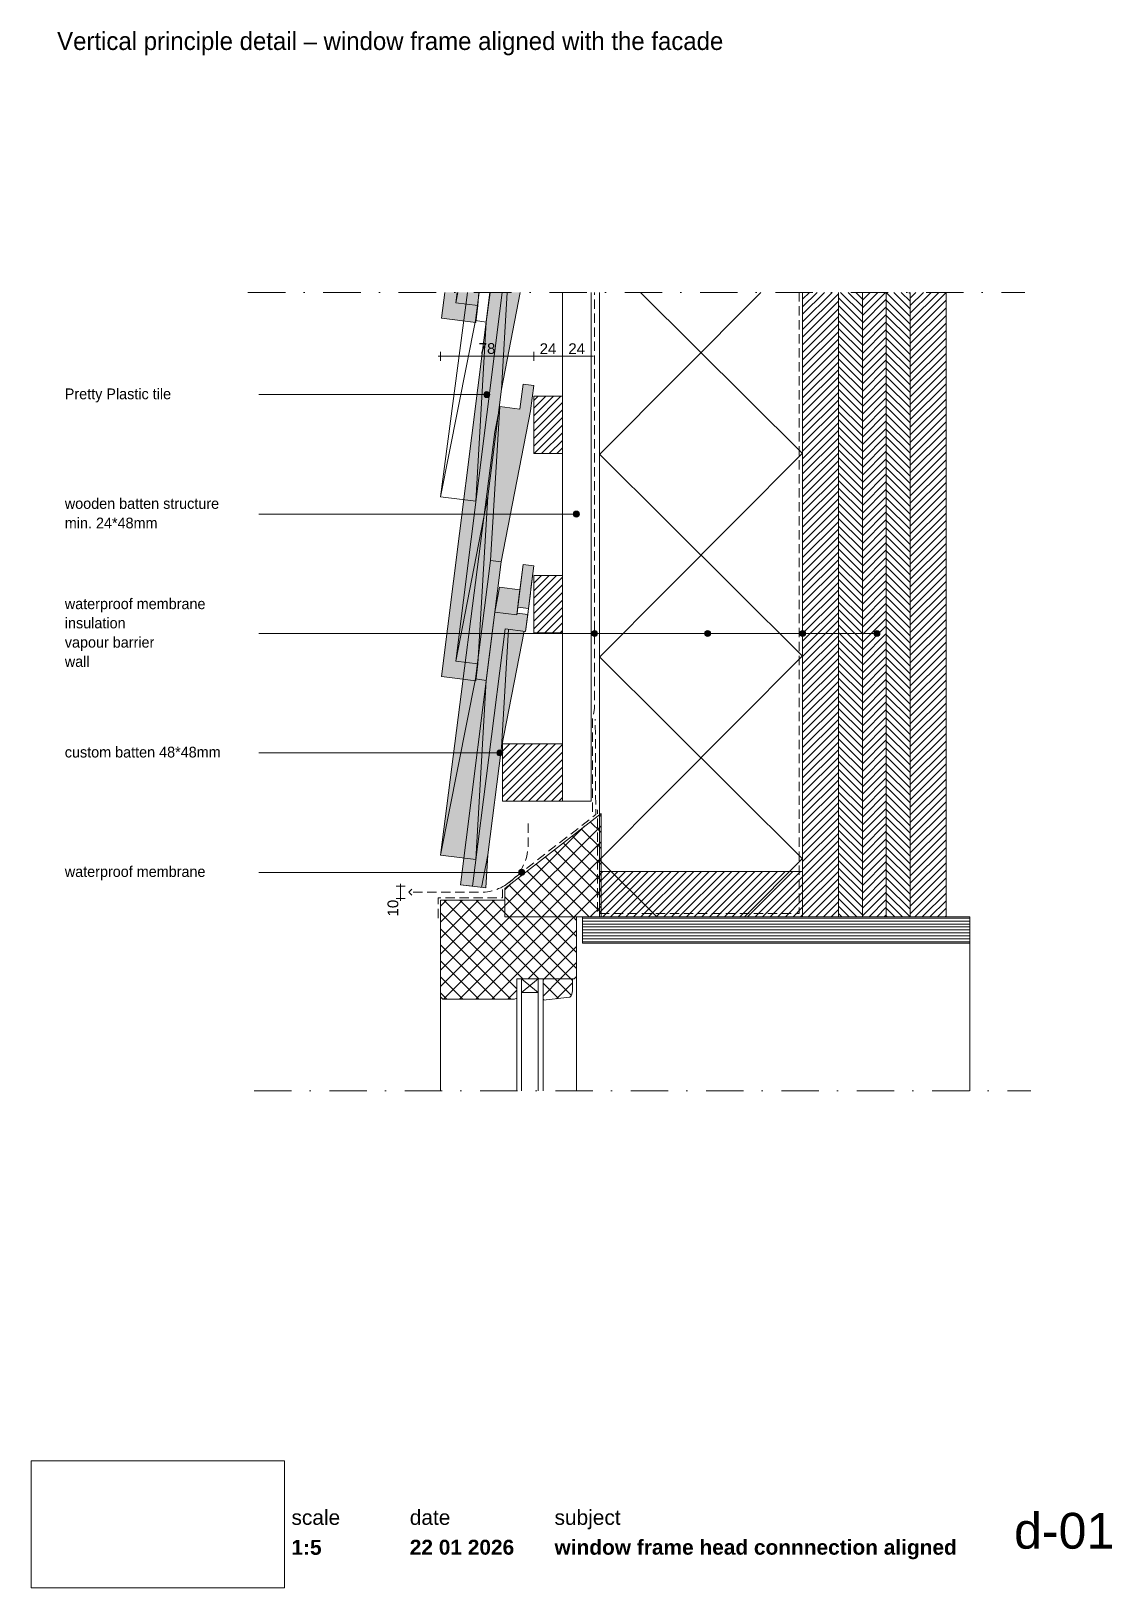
# Paper-space layout 'd-01 window frame head connnection aligned' of a CAD drawing. Header units: millimetres. Extents: x 14 to 195, y 11 to 272.
import ezdxf
from ezdxf.xclip import XClip

# ---------------------------------------------------------------- set-up
doc = ezdxf.new("R2010")
doc.units = ezdxf.units.MM
doc.header["$MEASUREMENT"] = 0
doc.header["$XCLIPFRAME"] = 0
for name, pattern in [('B0302', [12.51, 6.26, -3.125, 0, -3.125]), ('B0701', [2.3412, 1.56, -0.7812]), ('Wipeout_Contour', [1000, 0, -1000])]:
    doc.linetypes.add(name, pattern=pattern)
for name, color, linetype in [('#01', 7, 'Continuous'), ('00 tegels', 7, 'Continuous'), ('Dim - 1_50_100', 7, 'Continuous'), ('Info - 1_50_100', 7, 'Continuous'), ('Info - 1_5_10', 7, 'Continuous'), ('Info - Nederlands', 7, 'Continuous')]:
    doc.layers.add(name, color=color, linetype=linetype)
doc.styles.add('GENERATED_STYLE_1', font='HelveticaNeue.ttc')
doc.styles.add('GENERATED_STYLE_2', font='HelveticaNeue.ttc')
doc.styles.add('GENERATED_STYLE_3', font='Helvetica.ttc')
doc.styles.add('GENERATED_STYLE_4', font='')
doc.styles.get('GENERATED_STYLE_4').set_extended_font_data('Work Sans')
picture_1 = doc.add_image_def('image1.png', size_in_pixel=(317, 159))
pattern_1 = [(45, (-1018.6692, -123.85555), (-0.6363961, 0.6363961), [])]
pattern_2 = [(45, (-1018.6692, -123.8555), (-1.343503, 1.343503), []), (135, (-1018.6692, -123.8555), (1.343503, 1.343503), [])]
pattern_3 = [(315, (-1018.6692, -123.85555), (0.6363961, 0.6363961), [])]

# ---------------------------------------------------------------- blocks, each defined once
blk = doc.blocks.new('Drawing_1_1', base_point=(-200, 60))
at = {"color": 2, "linetype": 'Continuous', "lineweight": 0}
for s, insert, char_height, attachment_point, style in [('\\A1;{\\pql;\\fHelvetica Neue|b0|i0|c0|p0;\\W1.000000;date}', (77.08, 24.14), 2.5, 1, 'GENERATED_STYLE_1'), ('\\A1;{\\pql;\\fHelvetica Neue|b0|i0|c0|p0;\\W1.000000;subject}', (101.31, 24.14), 2.5, 1, 'GENERATED_STYLE_1'), ('\\A1;{\\pqr;\\fHelvetica Neue|b0|i0|c0|p0;\\W1.000000;d-01}', (195, 23.65), 6, 3, 'GENERATED_STYLE_1'), ('\\A1;{\\pql;\\fHelvetica Neue|b1|i0|c0|p0;\\W1.000000;1:5}', (57.28, 19.12), 2.5, 1, 'GENERATED_STYLE_2'), ('\\A1;{\\pql;\\fHelvetica Neue|b1|i0|c0|p0;\\W1.000000;22 01 2026}', (77.08, 19.14), 2.5, 1, 'GENERATED_STYLE_2'), ('\\A1;{\\pql;\\fHelvetica Neue|b1|i0|c0|p0;\\W1.000000;window frame head connnection aligned}', (101.31, 19.14), 2.5, 1, 'GENERATED_STYLE_2')]:
    blk.add_mtext(s, dxfattribs=dict(at, insert=insert, char_height=char_height, attachment_point=attachment_point, style=style))
at = {"color": 254, "linetype": 'Wipeout_Contour', "lineweight": 0, "ltscale": 174.062972}
blk.add_wipeout([(13.71, 11.09), (56.11, 11.09), (56.11, 32.35), (13.71, 32.35)], dxfattribs=at)
at = {"color": 2, "linetype": 'Continuous', "lineweight": 0, "insert": (57.28, 24.14), "char_height": 2.5, "attachment_point": 1, "style": 'GENERATED_STYLE_1'}
blk.add_mtext('\\A1;{\\pql;\\fHelvetica Neue|b0|i0|c0|p0;\\W1.000000;scale}', dxfattribs=at)
at = {"color": 9, "lineweight": 0}
image = blk.add_image(picture_1, insert=(13.71, 11.09), size_in_units=(42.4, 21.27), dxfattribs=at)
image.set_boundary_path([(-0.5, -0.5), (316.5, 158.5)])
blk = doc.blocks.new('Drawing_2_1', base_point=(-1018.67, -123.86))
at = {"layer": '#01', "linetype": 'Continuous', "lineweight": 0, "true_color": 0x000000}
for points in [[(89.47, 210.9), (89.51, 210.71), (89.62, 210.54), (89.78, 210.44), (89.97, 210.4), (90.16, 210.44), (90.32, 210.54), (90.43, 210.71), (90.47, 210.9), (90.43, 211.09), (90.32, 211.25), (90.16, 211.36), (89.97, 211.4), (89.78, 211.36), (89.62, 211.25), (89.51, 211.09)], [(104.47, 190.9), (104.51, 190.71), (104.62, 190.54), (104.78, 190.44), (104.97, 190.4), (105.17, 190.44), (105.33, 190.54), (105.44, 190.71), (105.47, 190.9), (105.44, 191.09), (105.33, 191.25), (105.17, 191.36), (104.97, 191.4), (104.78, 191.36), (104.62, 191.25), (104.51, 191.09)], [(107.51, 170.9), (107.55, 170.71), (107.66, 170.54), (107.82, 170.44), (108.01, 170.4), (108.2, 170.44), (108.36, 170.54), (108.47, 170.71), (108.51, 170.9), (108.47, 171.09), (108.36, 171.25), (108.2, 171.36), (108.01, 171.4), (107.82, 171.36), (107.66, 171.25), (107.55, 171.09)], [(126.45, 170.9), (126.48, 170.71), (126.59, 170.54), (126.75, 170.44), (126.95, 170.4), (127.14, 170.44), (127.3, 170.54), (127.41, 170.71), (127.45, 170.9), (127.41, 171.09), (127.3, 171.25), (127.14, 171.36), (126.95, 171.4), (126.75, 171.36), (126.59, 171.25), (126.48, 171.09)], [(142.34, 170.9), (142.38, 170.71), (142.48, 170.54), (142.65, 170.44), (142.84, 170.4), (143.03, 170.44), (143.19, 170.54), (143.3, 170.71), (143.34, 170.9), (143.3, 171.09), (143.19, 171.25), (143.03, 171.36), (142.84, 171.4), (142.65, 171.36), (142.48, 171.25), (142.38, 171.09)], [(154.78, 170.9), (154.82, 170.71), (154.92, 170.54), (155.09, 170.44), (155.28, 170.4), (155.47, 170.44), (155.63, 170.54), (155.74, 170.71), (155.78, 170.9), (155.74, 171.09), (155.63, 171.25), (155.47, 171.36), (155.28, 171.4), (155.09, 171.36), (154.92, 171.25), (154.82, 171.09)], [(91.65, 150.9), (91.69, 150.71), (91.8, 150.54), (91.96, 150.44), (92.15, 150.4), (92.35, 150.44), (92.51, 150.54), (92.62, 150.71), (92.65, 150.9), (92.62, 151.09), (92.51, 151.25), (92.35, 151.36), (92.15, 151.4), (91.96, 151.36), (91.8, 151.25), (91.69, 151.09)], [(95.31, 130.9), (95.35, 130.71), (95.46, 130.54), (95.62, 130.44), (95.81, 130.4), (96, 130.44), (96.17, 130.54), (96.27, 130.71), (96.31, 130.9), (96.27, 131.09), (96.17, 131.25), (96, 131.36), (95.81, 131.4), (95.62, 131.36), (95.46, 131.25), (95.35, 131.09)]]:
    blk.add_hatch(color=18, dxfattribs=at).paths.add_polyline_path(points)
at = {"layer": '00 tegels', "linetype": 'Continuous', "lineweight": 0, "true_color": 0xe4e7e8}
for points in [[(82.38, 223.72), (88.14, 222.99), (88.49, 225.8), (84.79, 226.27), (85.01, 228.02), (82.93, 228.02)], [(82.38, 163.72), (88.14, 162.99), (88.49, 165.8), (84.79, 166.27), (92.57, 228.02), (90.49, 228.02)], [(97.84, 182.2), (96.05, 182.43), (95.15, 175.3), (96.94, 175.07)], [(91.3, 174.47), (85.55, 128.82), (87.6, 128.57), (93.04, 171.69), (96.47, 171.25), (96.82, 174.08), (95.03, 174.31), (94.99, 174.01)]]:
    blk.add_hatch(color=254, dxfattribs=at).paths.add_polyline_path(points)
at = {"layer": '00 tegels', "linetype": 'Continuous', "lineweight": 0, "true_color": 0xffffff}
for points in [[(88.14, 133.03), (89.88, 163.05), (92.39, 182.89), (97.31, 208.2), (97.85, 212.44), (96.05, 212.67), (95.52, 208.46), (92.13, 208.89), (91.29, 204.67), (82.21, 133.78)], [(92.11, 178.64), (91.3, 174.47), (94.99, 174.01), (95.52, 178.22)], [(89.82, 128.29), (90.14, 133.81), (92.53, 152.41), (96.2, 171.29), (93.04, 171.69), (87.6, 128.57)]]:
    blk.add_hatch(color=7, dxfattribs=at).paths.add_polyline_path(points)
at = {"layer": 'Info - 1_50_100', "linetype": 'Continuous', "lineweight": 0, "true_color": 0x000000}
h = blk.add_hatch(dxfattribs=at)
h.set_pattern_fill('415_Isolatie_ruit_0001', color=18, style=0, pattern_type=2)
h.set_pattern_definition([(45.152, (108.837, 234.814), (-16.9703, 16.8807), []), (135.152, (108.837, 234.814), (16.9703, 17.0605), [])])
h.paths.add_polyline_path([(142.84, 228.02), (108.84, 228.02), (108.84, 123.45), (142.84, 123.45)])
h = blk.add_hatch(dxfattribs=at)
h.set_pattern_fill('310_Naaldhout__01__0001', color=18, style=0, pattern_type=2)
h.set_pattern_definition(pattern_1)
h.paths.add_polyline_path([(148.84, 228.02), (142.84, 228.02), (142.84, 123.45), (148.84, 123.45)])
h = blk.add_hatch(dxfattribs=at)
h.set_pattern_fill('310_Naaldhout__02__0001', color=18, style=0, pattern_type=2)
h.set_pattern_definition(pattern_3)
h.paths.add_polyline_path([(152.84, 228.02), (148.84, 228.02), (148.84, 123.45), (152.84, 123.45)])
h = blk.add_hatch(dxfattribs=at)
h.set_pattern_fill('310_Naaldhout__01__0001', color=18, style=0, pattern_type=2)
h.set_pattern_definition(pattern_1)
h.paths.add_polyline_path([(156.84, 228.02), (152.84, 228.02), (152.84, 123.45), (156.84, 123.45)])
h = blk.add_hatch(dxfattribs=at)
h.set_pattern_fill('310_Naaldhout__02__0001', color=18, style=0, pattern_type=2)
h.set_pattern_definition(pattern_3)
h.paths.add_polyline_path([(160.84, 228.02), (156.84, 228.02), (156.84, 123.45), (160.84, 123.45)])
h = blk.add_hatch(dxfattribs=at)
h.set_pattern_fill('310_Naaldhout__01__0001', color=18, style=0, pattern_type=2)
h.set_pattern_definition(pattern_1)
h.paths.add_polyline_path([(166.84, 228.02), (160.84, 228.02), (160.84, 123.45), (166.84, 123.45)])
h = blk.add_hatch(dxfattribs=at)
h.set_pattern_fill('310_Naaldhout__01__0001', color=18, style=0, pattern_type=2)
h.set_pattern_definition(pattern_1)
h.paths.add_polyline_path([(108.84, 123.45), (142.84, 123.45), (142.84, 131.05), (108.84, 131.05)])
h = blk.add_hatch(dxfattribs=at)
h.set_pattern_fill('325_Houtachtig_plaatmate_E0', color=18, style=0, pattern_type=2)
h.set_pattern_definition([(0, (240.19144, 121.2481), (0, 0.5), [])])
h.paths.add_polyline_path([(170.84, 119.05), (170.84, 123.45), (106.01, 123.45), (106.01, 119.05)])
at = {"layer": 'Info - 1_5_10', "linetype": 'Continuous', "lineweight": 0, "true_color": 0xe9ebeb}
for points in [[(84.79, 226.27), (88.49, 225.8), (88.62, 228.02), (85, 228.02)], [(92.34, 228.02), (84.79, 166.27), (88.49, 165.8), (90.14, 193.81), (92.41, 211.81), (95.56, 228.02)], [(92.11, 178.64), (91.3, 174.47), (94.99, 174.01), (95.52, 178.21)]]:
    blk.add_hatch(color=254, dxfattribs=at).paths.add_polyline_path(points)
at = {"layer": 'Info - 1_5_10', "linetype": 'Continuous', "lineweight": 0, "true_color": 0x99a3a6}
h = blk.add_hatch(dxfattribs=at)
h.set_pattern_fill('310_Naaldhout__01__0001', color=253, style=0, pattern_type=2)
h.set_pattern_definition(pattern_1)
h.paths.add_polyline_path([(97.84, 210.62), (97.84, 201.02), (102.64, 201.02), (102.64, 210.62)])
h = blk.add_hatch(dxfattribs=at)
h.set_pattern_fill('310_Naaldhout__01__0001', color=253, style=0, pattern_type=2)
h.set_pattern_definition(pattern_1)
h.paths.add_polyline_path([(97.84, 180.62), (97.84, 171.02), (102.64, 171.02), (102.64, 180.62)])
h = blk.add_hatch(dxfattribs=at)
h.set_pattern_fill('310_Naaldhout__01__0001', color=253, style=0, pattern_type=2)
h.set_pattern_definition(pattern_1)
h.paths.add_polyline_path([(92.6, 152.42), (92.6, 142.82), (102.64, 142.82), (102.64, 152.42)])
h = blk.add_hatch(dxfattribs=at)
h.set_pattern_fill('305_Loofhout__02__0001', color=253, style=0, pattern_type=2)
h.set_pattern_definition(pattern_2)
h.paths.add_polyline_path([(93.01, 123.45), (109.1, 123.45), (109.1, 140.78), (93.01, 128.2)])
h = blk.add_hatch(dxfattribs=at)
h.set_pattern_fill('305_Loofhout__02__0001', color=253, style=0, pattern_type=2)
h.set_pattern_definition(pattern_2)
h.paths.add_polyline_path([(93.01, 126.25), (82.21, 126.25), (82.21, 110.05), (82.61, 109.65), (94.61, 109.65), (94.98, 109.85), (94.98, 113.05), (101.21, 113.05), (104.61, 113.05), (105.01, 113.45), (105.01, 123.45), (93.01, 123.45)])
h = blk.add_hatch(dxfattribs=at)
h.set_pattern_fill('305_Loofhout__02__0001', color=253, style=0, pattern_type=2)
h.set_pattern_definition(pattern_2)
h.paths.add_polyline_path([(99.38, 113.05), (99.38, 109.51), (103.87, 109.98, 0.246914), (104.29, 111.07), (104.29, 113.05)])
at = {"layer": '#01', "color": 253, "linetype": 'Continuous', "lineweight": 0, "true_color": 0x99a3a6}
for p, q in [((86.73, 228.02), (82.21, 193.78)), ((88.68, 228.02), (88.09, 223.28)), ((89.89, 223.05), (90.51, 228.02)), ((88.09, 223.28), (82.21, 193.78)), ((88.09, 223.28), (89.89, 223.05)), ((89.89, 223.05), (88.14, 193.03)), ((89.89, 223.05), (88.14, 193.03)), ((88.14, 193.03), (82.21, 193.78))]:
    blk.add_line(p, q, dxfattribs=at)
at = {"layer": '#01', "color": 9, "linetype": 'Continuous', "lineweight": 0}
for p, q in [((89.47, 210.9), (51.8, 210.9)), ((104.47, 190.9), (51.8, 190.9)), ((95.15, 175.3), (95.03, 174.31)), ((96.94, 175.07), (96.82, 174.08)), ((142.34, 170.9), (51.8, 170.9)), ((107.51, 170.9), (51.8, 170.9)), ((154.78, 170.9), (64.24, 170.9)), ((126.45, 170.9), (68.62, 170.9)), ((91.65, 150.9), (51.8, 150.9)), ((95.31, 130.9), (51.8, 130.9)), ((85.55, 128.82), (89.82, 128.29)), ((95.78, 110.79), (98.58, 113.05)), ((98.58, 110.79), (95.78, 113.05))]:
    blk.add_line(p, q, dxfattribs=at)
at = {"layer": '#01', "color": 9, "linetype": 'Continuous', "lineweight": 0, "true_color": 0xbbc1c4}
blk.add_line((170.84, 119.05), (170.84, 94.3), dxfattribs=at)
at = {"layer": '#01', "color": 2, "linetype": 'B0701', "lineweight": 0, "flags": 128}
for points in [[(142.24, 228.02), (142.24, 123.99), (108.48, 123.99), (108.48, 141.39)], [(81.81, 123.23), (81.81, 126.65), (92.61, 126.65), (92.61, 128.39), (108.21, 140.59), (108.13, 156.57)]]:
    blk.add_lwpolyline(points, dxfattribs=at)
at = {"layer": '#01', "color": 4, "linetype": 'Continuous', "lineweight": 0, "flags": 128}
blk.add_lwpolyline([(142.84, 228.02), (142.84, 123.45), (166.84, 123.45), (166.84, 228.02)], dxfattribs=at)
at = {"layer": '#01', "color": 9, "linetype": 'Continuous', "lineweight": 0, "true_color": 0xbbc1c4, "flags": 128}
for points in [[(105.01, 113.45), (105.01, 94.3)], [(82.21, 110.05), (82.21, 94.3)]]:
    blk.add_lwpolyline(points, dxfattribs=at)
at = {"layer": '#01', "color": 1, "linetype": 'Continuous', "lineweight": 0}
for centre in [(89.97, 210.9), (104.97, 190.9), (108.01, 170.9), (126.95, 170.9), (142.84, 170.9), (155.28, 170.9), (92.15, 150.9), (95.81, 130.9)]:
    blk.add_circle(centre, 0.5, dxfattribs=at)
at = {"layer": '00 tegels', "color": 253, "linetype": 'Continuous', "lineweight": 0, "true_color": 0x99a3a6}
for p, q in [((95.52, 208.46), (96.05, 212.67)), ((96.05, 212.67), (97.85, 212.44)), ((97.85, 212.44), (97.31, 208.2)), ((90.59, 183.12), (92.13, 208.89)), ((92.13, 208.89), (90.59, 183.12)), ((91.29, 204.67), (92.13, 208.89)), ((92.13, 208.89), (95.52, 208.46)), ((97.31, 208.2), (92.39, 182.89)), ((82.21, 133.78), (91.29, 204.67)), ((88.08, 163.28), (90.59, 183.12)), ((90.59, 183.12), (88.08, 163.28)), ((92.39, 182.89), (89.88, 163.05)), ((92.39, 182.89), (90.59, 183.12)), ((90.59, 183.12), (92.39, 182.89)), ((82.21, 133.78), (88.08, 163.28)), ((88.08, 163.28), (82.21, 133.78)), ((89.88, 163.05), (88.08, 163.28)), ((88.08, 163.28), (89.88, 163.05)), ((89.88, 163.05), (88.14, 133.03)), ((88.14, 133.03), (82.21, 133.78))]:
    blk.add_line(p, q, dxfattribs=at)
at = {"layer": '00 tegels', "color": 2, "linetype": 'Continuous', "lineweight": 0}
for p, q in [((95.57, 178.61), (96.05, 182.43)), ((96.05, 182.43), (97.84, 182.2)), ((97.84, 182.2), (97.36, 178.39)), ((94.99, 174.01), (95.47, 177.82)), ((97.26, 177.59), (96.47, 171.25)), ((85.55, 128.82), (91.3, 174.47)), ((91.3, 174.47), (94.99, 174.01)), ((93.04, 171.69), (87.6, 128.57)), ((96.47, 171.25), (93.04, 171.69))]:
    blk.add_line(p, q, dxfattribs=at)
at = {"layer": '00 tegels', "color": 9, "linetype": 'Continuous', "lineweight": 0}
for p, q in [((92.11, 178.64), (91.3, 174.47)), ((95.52, 178.21), (92.11, 178.64)), ((95.57, 178.61), (95.47, 177.82)), ((97.36, 178.39), (97.26, 177.59)), ((96.2, 171.29), (92.41, 151.81)), ((92.44, 151.82), (93.6, 171.62)), ((90.14, 133.81), (92.41, 151.81)), ((89.09, 128.38), (90.14, 133.81)), ((90.14, 133.81), (89.82, 128.29))]:
    blk.add_line(p, q, dxfattribs=at)
at = {"layer": '00 tegels', "color": 2, "linetype": 'Continuous', "lineweight": 0, "flags": 128}
for points in [[(82.93, 228.02), (82.38, 223.72), (88.14, 222.99), (88.49, 225.8), (84.79, 226.27), (85.01, 228.02)], [(90.49, 228.02), (82.38, 163.72), (88.14, 162.99), (88.49, 165.8), (84.79, 166.27), (92.57, 228.02)]]:
    blk.add_lwpolyline(points, dxfattribs=at)
at = {"layer": '00 tegels', "color": 9, "linetype": 'Continuous', "lineweight": 0, "flags": 128}
for points in [[(85.13, 228.02), (84.79, 226.27), (88.49, 225.8), (88.62, 228.02)], [(95.56, 228.02), (92.41, 211.81), (93.37, 228.02)], [(90.14, 193.81), (92.41, 211.81)], [(95.52, 178.21), (92.11, 178.64), (91.3, 174.47)], [(95.38, 177.08), (95.25, 176.09)], [(96.2, 171.29), (92.41, 151.81), (93.58, 171.62)], [(90.14, 133.81), (92.41, 151.81)]]:
    blk.add_lwpolyline(points, dxfattribs=at)
blk.add_lwpolyline([(88.49, 165.8), (90.14, 193.81), (84.79, 166.27)], close=True, dxfattribs=at)
at = {"layer": '00 tegels', "color": 2, "linetype": 'Continuous', "lineweight": 0, "flags": 128}
for points in [[(97.84, 182.2), (96.05, 182.43), (95.15, 175.3), (96.94, 175.07)], [(91.3, 174.47), (85.55, 128.82), (87.6, 128.57), (93.04, 171.69), (96.47, 171.25), (96.82, 174.08), (95.03, 174.31), (94.99, 174.01)]]:
    blk.add_lwpolyline(points, close=True, dxfattribs=at)
at = {"layer": 'Dim - 1_50_100', "color": 1, "linetype": 'Continuous', "lineweight": 0}
for p, q in [((81.81, 217.33), (82.21, 217.33)), ((82.21, 216.58), (82.21, 218.08)), ((82.21, 217.33), (97.84, 217.33)), ((97.84, 216.58), (97.84, 218.08)), ((97.84, 217.33), (102.64, 217.33)), ((102.64, 216.58), (102.64, 218.08)), ((102.64, 217.33), (107.44, 217.33)), ((107.44, 216.58), (107.44, 218.08)), ((107.44, 217.33), (107.84, 217.33)), ((76.29, 128.59), (74.79, 128.59)), ((75.54, 128.59), (75.54, 128.99)), ((75.54, 126.54), (75.54, 128.59)), ((76.29, 126.54), (74.79, 126.54)), ((75.54, 126.14), (75.54, 126.54))]:
    blk.add_line(p, q, dxfattribs=at)
at = {"layer": 'Info - 1_50_100', "color": 3, "linetype": 'Continuous', "lineweight": 0}
blk.add_line((142.84, 123.45), (142.84, 228.02), dxfattribs=at)
at = {"layer": 'Info - 1_50_100', "color": 9, "linetype": 'Continuous', "lineweight": 0}
for q in [(77.4, 128.06), (77.4, 127.06)]:
    blk.add_line((76.9, 127.56), q, dxfattribs=at)
at = {"layer": 'Info - 1_50_100', "color": 9, "linetype": 'Continuous', "lineweight": 0, "flags": 128}
for points in [[(107.44, 228.02), (107.44, 142.82), (102.64, 142.82), (102.64, 228.02)], [(148.84, 228.02), (148.84, 123.45), (142.84, 123.45), (142.84, 228.02)], [(152.84, 228.02), (152.84, 123.45), (148.84, 123.45), (148.84, 228.02)], [(156.84, 228.02), (156.84, 123.45), (152.84, 123.45), (152.84, 228.02)], [(160.84, 228.02), (160.84, 123.45), (156.84, 123.45), (156.84, 228.02)], [(166.84, 228.02), (166.84, 123.45), (160.84, 123.45), (160.84, 228.02)]]:
    blk.add_lwpolyline(points, dxfattribs=at)
at = {"layer": 'Info - 1_50_100', "color": 2, "linetype": 'B0701', "lineweight": 0, "flags": 128}
blk.add_lwpolyline([(107.66, 141.03), (107.66, 156.73), (108.01, 158.36), (108.01, 228.02)], dxfattribs=at)
at = {"layer": 'Info - 1_50_100', "color": 1, "linetype": 'Continuous', "lineweight": 0, "flags": 128}
blk.add_lwpolyline([(142.84, 228.02), (142.84, 123.45), (108.84, 123.45), (108.84, 228.02)], dxfattribs=at)
at = {"layer": 'Info - 1_50_100', "color": 9, "linetype": 'B0701', "lineweight": 0, "flags": 128}
blk.add_lwpolyline([(96.89, 139.06), (96.89, 135.56, -0.414214), (88.89, 127.56), (76.9, 127.56)], format="xyb", dxfattribs=at)
at = {"layer": 'Info - 1_50_100', "color": 2, "linetype": 'Continuous', "lineweight": 0, "flags": 128}
blk.add_lwpolyline([(108.84, 123.45), (108.84, 131.05), (142.84, 131.05), (142.84, 123.45)], close=True, dxfattribs=at)
at = {"layer": 'Info - 1_50_100', "color": 9, "linetype": 'Continuous', "lineweight": 0, "flags": 128}
blk.add_lwpolyline([(170.84, 119.05), (170.84, 123.45), (106.01, 123.45), (106.01, 119.05)], close=True, dxfattribs=at)
at = {"layer": 'Info - 1_5_10', "color": 1, "linetype": 'Continuous', "lineweight": 0, "flags": 128}
for points in [[(97.84, 210.62), (102.64, 210.62), (102.64, 201.02), (97.84, 201.02)], [(97.84, 180.62), (102.64, 180.62), (102.64, 171.02), (97.84, 171.02)], [(92.6, 152.42), (102.64, 152.42), (102.64, 142.82), (92.6, 142.82)], [(95.78, 113.05), (98.58, 113.05), (98.58, 110.79), (95.78, 110.79)]]:
    blk.add_lwpolyline(points, close=True, dxfattribs=at)
at = {"layer": 'Info - 1_5_10', "color": 2, "linetype": 'Continuous', "lineweight": 0, "flags": 128}
for points in [[(93.01, 123.45), (109.1, 123.45), (109.1, 140.78), (93.01, 128.2)], [(93.01, 126.25), (93.01, 123.45), (105.01, 123.45), (105.01, 113.45), (104.61, 113.05), (101.21, 113.05), (94.98, 113.05), (94.98, 109.85), (94.61, 109.65), (82.61, 109.65), (82.21, 110.05), (82.21, 126.25)]]:
    blk.add_lwpolyline(points, close=True, dxfattribs=at)
at = {"layer": 'Info - 1_5_10', "color": 9, "linetype": 'Continuous', "lineweight": 0, "flags": 128}
for points in [[(95.78, 94.3), (95.78, 113.05), (94.98, 113.05), (94.98, 94.3)], [(99.38, 94.3), (99.38, 113.05), (98.58, 113.05), (98.58, 94.3)]]:
    blk.add_lwpolyline(points, dxfattribs=at)
at = {"layer": 'Info - 1_5_10', "color": 2, "linetype": 'Continuous', "lineweight": 0, "flags": 128}
blk.add_lwpolyline([(99.38, 113.05), (104.29, 113.05), (104.29, 111.07, -0.246914), (103.87, 109.98), (99.38, 109.51)], format="xyb", close=True, dxfattribs=at)
at = {"layer": 'Dim - 1_50_100', "color": 2, "linetype": 'Continuous', "lineweight": 0, "char_height": 1.8, "width": 2.8266, "attachment_point": 7, "style": 'GENERATED_STYLE_3'}
for s, insert in [('\\A1;{\\pql;\\fHelvetica|b0|i0|c0|p0;\\W1.000000;78}', (88.61, 217.69)), ('\\A1;{\\pql;\\fHelvetica|b0|i0|c0|p0;\\W1.000000;24}', (98.82, 217.69)), ('\\A1;{\\pql;\\fHelvetica|b0|i0|c0|p0;\\W1.000000;24}', (103.62, 217.69))]:
    blk.add_mtext(s, dxfattribs=dict(at, insert=insert))
at = {"layer": 'Dim - 1_50_100', "color": 2, "linetype": 'Continuous', "lineweight": 0, "insert": (75.18, 123.51), "char_height": 1.8, "width": 2.8266, "attachment_point": 7, "rotation": 90, "style": 'GENERATED_STYLE_3'}
blk.add_mtext('\\A1;{\\pql;\\fHelvetica|b0|i0|c0|p0;\\W1.000000;10}', dxfattribs=at)
at = {"layer": 'Info - Nederlands', "color": 2, "linetype": 'Continuous', "lineweight": 0, "char_height": 1.8, "attachment_point": 4, "style": 'GENERATED_STYLE_4'}
for s, insert in [('\\A1;{\\pql;\\fWork Sans|b0|i0|c0|p0;\\W1.000000;Pretty Plastic tile }', (19.34, 210.75)), ('\\A1;{\\pql;\\fWork Sans|b0|i0|c0|p0;\\W1.000000;waterproof membrane}', (19.34, 130.76))]:
    blk.add_mtext(s, dxfattribs=dict(at, insert=insert))
at = {"layer": 'Info - Nederlands', "color": 2, "linetype": 'Continuous', "lineweight": 0, "char_height": 1.8, "width": 30.8877, "attachment_point": 4, "style": 'GENERATED_STYLE_4'}
for s, insert, line_spacing_factor in [('\\A1;{\\pql;\\fWork Sans|b0|i0|c0|p0;\\W1.000000;wooden batten structure\\P\\pql;\\fWork Sans|b0|i0|c0|p0;\\W1.000000;min. 24*48mm}', (19.34, 191.02), 1.089132), ('\\A1;{\\pql;\\fWork Sans|b0|i0|c0|p0;\\W1.000000;custom batten 48*48mm}', (19.34, 151.02), 1.144272)]:
    blk.add_mtext(s, dxfattribs=dict(at, insert=insert, line_spacing_factor=line_spacing_factor))
at = {"layer": 'Info - Nederlands', "color": 2, "linetype": 'Continuous', "lineweight": 0, "insert": (19.34, 171.03), "char_height": 1.8, "attachment_point": 4, "line_spacing_factor": 1.07353, "style": 'GENERATED_STYLE_4'}
blk.add_mtext('\\A1;{\\pql;\\fWork Sans|b0|i0|c0|p0;\\W1.000000;waterproof membrane\\P\\pql;\\fWork Sans|b0|i0|c0|p0;\\W1.000000;insulation\\P\\pql;\\fWork Sans|b0|i0|c0|p0;\\W1.000000;vapour barrier\\P\\pql;\\fWork Sans|b0|i0|c0|p0;\\W1.000000;wall}', dxfattribs=at)

psp = doc.layouts.new('d-01 window frame head connnection aligned')

# ---------------------------------------------------------------- linework, layer by layer
at = {"layer": '#01', "color": 3, "linetype": 'B0302', "lineweight": 0}
for p, q in [((50, 228.02), (180, 228.02)), ((51.01, 94.3), (181.01, 94.3))]:
    psp.add_line(p, q, dxfattribs=at)

# ---------------------------------------------------------------- block references
at = {"color": 4, "linetype": 'Continuous', "lineweight": 0}
ref = psp.add_blockref('Drawing_2_1', (-1018.67, -123.86), dxfattribs=at)
XClip(ref).set_block_clipping_path([(10, 94.2964502716), (200, 228.0214961829)])
ref = psp.add_blockref('Drawing_1_1', (-200, 60), dxfattribs=at)
XClip(ref).set_block_clipping_path([(-287.3178906032, -75.7273941135), (502.7286062445, 56.3449743075)])

# ---------------------------------------------------------------- texts
at = {"layer": 'Info - 1_5_10', "color": 2, "linetype": 'Continuous', "lineweight": 0, "insert": (18.06, 267.7), "char_height": 3, "attachment_point": 7, "style": 'GENERATED_STYLE_4'}
psp.add_mtext('\\A1;{\\pql;\\fWork Sans|b0|i0|c0|p0;\\W1.000000;Vertical principle detail – window frame aligned with the facade}', dxfattribs=at)

doc.saveas('drawing.dxf')
